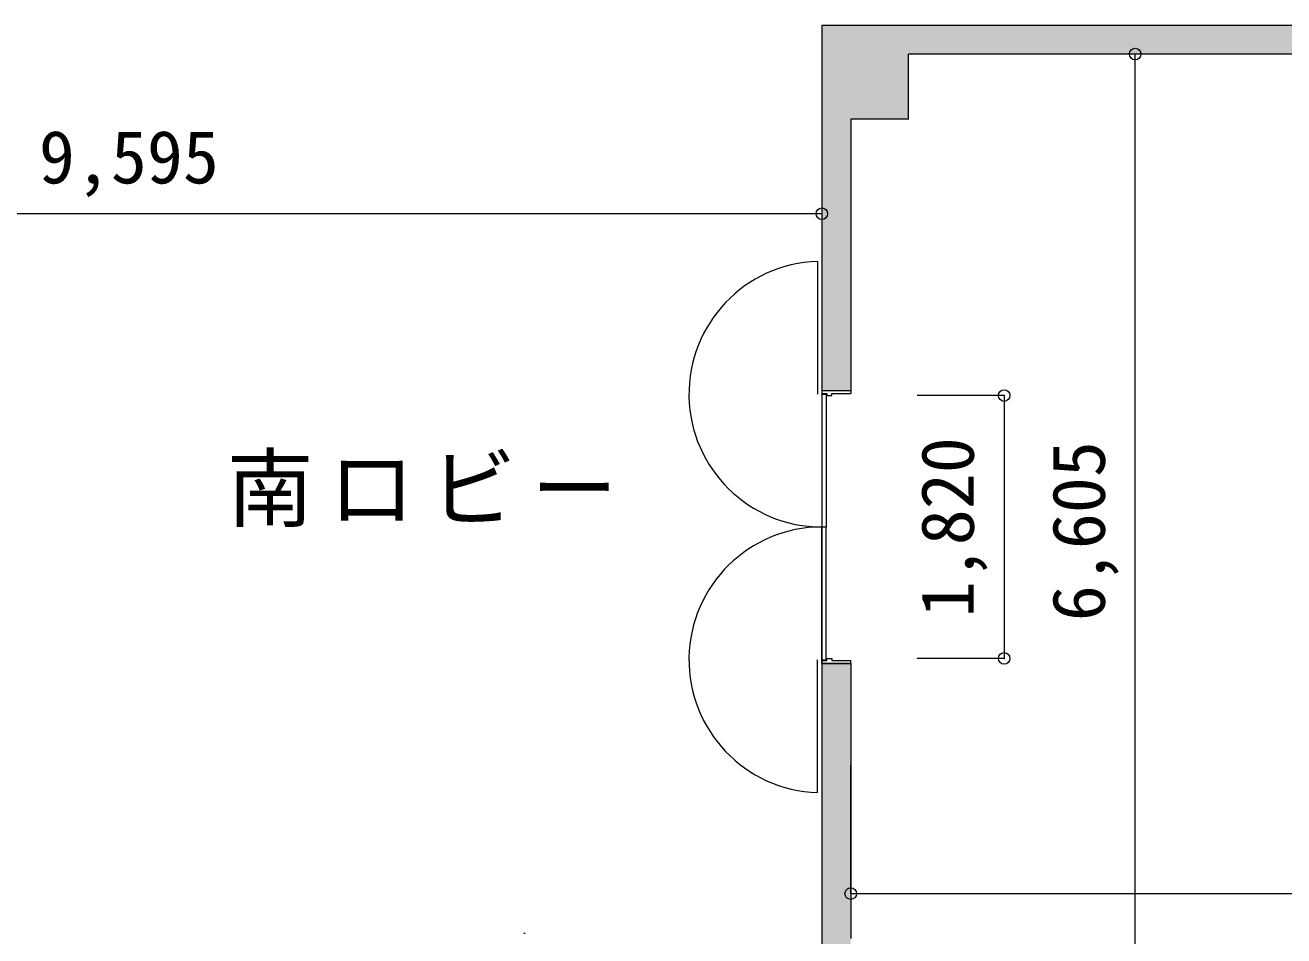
# Model space of a CAD drawing. Units: millimetres, scale not verified. Extents: x -41541 to 40812, y -111456 to -40681.
# Drawn here: x -32814 to -24096, y -98548 to -92241 of the extents above; entities that cross this region are included whole.
import ezdxf
from ezdxf.enums import TextEntityAlignment as Align

# ---------------------------------------------------------------- set-up
doc = ezdxf.new("R2010")
doc.units = ezdxf.units.MM
doc.header["$LTSCALE"] = 200
doc.header["$PDMODE"] = 32
doc.header["$PDSIZE"] = 80
for name, color, linetype, lineweight in [('0-1_躯体', 7, 'Continuous', 9), ('0-2_建具', 7, 'Continuous', 9), ('0-6_寸法', 4, 'Continuous', 5)]:
    doc.layers.add(name, color=color, linetype=linetype, lineweight=lineweight)
doc.layers.add('0-4_室名', color=7, linetype='Continuous')
doc.styles.add('ＭＳ ゴシック', font='')
doc.styles.add('ＭＳ Ｐゴシック', font='')
doc.styles.get('ＭＳ ゴシック').set_extended_font_data('MS Gothic')
doc.styles.get('ＭＳ Ｐゴシック').set_extended_font_data('MS PGothic')

msp = doc.modelspace()

# ---------------------------------------------------------------- linework, layer by layer
at = {"layer": '0-1_躯体'}
for p, q in [((-27296.1, -92241.2), (-27296.1, -99246.2)), ((-27296.1, -92241.2), (-19216.1, -92241.2)), ((-26696.1, -92891.2), (-26696.1, -92441.2)), ((-20916.1, -92441.2), (-26696.1, -92441.2)), ((-27096.1, -92891.2), (-27096.1, -94771.2)), ((-26696.1, -92891.2), (-27096.1, -92891.2)), ((-27296.1, -94771.2), (-27096.1, -94771.2)), ((-27096.1, -96661.2), (-27296.1, -96661.2)), ((-27096.1, -96661.2), (-27096.1, -98566.2))]:
    msp.add_line(p, q, dxfattribs=at)
at = {"layer": '0-1_躯体', "color": 9}
for points in [[(-27296.1, -92241.2), (-27296.1, -92891.2), (-26696.1, -92241.2), (-26696.1, -92891.2)], [(-19216.1, -92241.2), (-26696.1, -92241.2), (-19216.1, -92441.2), (-26696.1, -92441.2)], [(-27296.1, -94771.2), (-27096.1, -94771.2), (-27296.1, -92891.2), (-27096.1, -92891.2)], [(-27096.1, -96661.2), (-27296.1, -96661.2), (-27096.1, -99246.2), (-27296.1, -99246.2)]]:
    msp.add_solid(points, dxfattribs=at)
at = {"layer": '0-2_建具', "color": 4, "lineweight": 5}
for p, q in [((-27326.1, -93876.7), (-27326.1, -94796.2)), ((-27326.1, -93876.7), (-27326.1, -94796.2)), ((-27326.1, -97555.7), (-27326.1, -96636.2)), ((-27326.1, -97555.7), (-27326.1, -96636.2))]:
    msp.add_line(p, q, dxfattribs=at)
at = {"layer": '0-2_建具'}
for p, q in [((-27296.1, -94771.2), (-27296.1, -94791.2)), ((-27296.1, -94771.2), (-27296.1, -94791.2)), ((-27296.1, -94796.2), (-27266.1, -94796.2)), ((-27296.1, -94796.2), (-27296.1, -95716.2)), ((-27296.1, -94796.2), (-27266.1, -94796.2)), ((-27296.1, -94796.2), (-27296.1, -95716.2)), ((-27266.1, -94796.2), (-27266.1, -95716.2)), ((-27266.1, -94796.2), (-27266.1, -95716.2)), ((-27261.1, -94806.2), (-27226.1, -94806.2)), ((-27261.1, -94806.2), (-27226.1, -94806.2)), ((-27226.1, -94806.2), (-27226.1, -94791.2)), ((-27226.1, -94791.2), (-27096.1, -94791.2)), ((-27226.1, -94806.2), (-27226.1, -94791.2)), ((-27226.1, -94791.2), (-27096.1, -94791.2)), ((-27296.1, -96636.2), (-27296.1, -95716.2)), ((-27296.1, -95716.2), (-27266.1, -95716.2)), ((-27296.1, -95716.2), (-27266.1, -95716.2)), ((-27296.1, -95716.2), (-27266.1, -95716.2)), ((-27296.1, -96636.2), (-27296.1, -95716.2)), ((-27296.1, -95716.2), (-27266.1, -95716.2)), ((-27266.1, -96636.2), (-27266.1, -95716.2)), ((-27266.1, -96636.2), (-27266.1, -95716.2)), ((-27296.1, -96636.2), (-27266.1, -96636.2)), ((-27296.1, -96636.2), (-27266.1, -96636.2)), ((-27296.1, -96661.2), (-27296.1, -96641.2)), ((-27296.1, -96661.2), (-27296.1, -96641.2)), ((-27261.1, -96626.2), (-27226.1, -96626.2)), ((-27261.1, -96626.2), (-27226.1, -96626.2)), ((-27226.1, -96626.2), (-27226.1, -96641.2)), ((-27226.1, -96626.2), (-27226.1, -96641.2)), ((-27226.1, -96641.2), (-27096.1, -96641.2)), ((-27226.1, -96641.2), (-27096.1, -96641.2))]:
    msp.add_line(p, q, dxfattribs=at)
for points in [[(-27296.1, -94771.2), (-27096.1, -94771.2), (-27096.1, -94791.2)], [(-27296.1, -94771.2), (-27096.1, -94771.2), (-27096.1, -94791.2)], [(-27296.1, -94791.2), (-27261.1, -94791.2), (-27261.1, -94806.2)], [(-27296.1, -94791.2), (-27261.1, -94791.2), (-27261.1, -94806.2)], [(-27296.1, -96641.2), (-27261.1, -96641.2), (-27261.1, -96626.2)], [(-27296.1, -96641.2), (-27261.1, -96641.2), (-27261.1, -96626.2)], [(-27296.1, -96661.2), (-27096.1, -96661.2), (-27096.1, -96641.2)], [(-27296.1, -96661.2), (-27096.1, -96661.2), (-27096.1, -96641.2)]]:
    msp.add_lwpolyline(points, dxfattribs=at)
at = {"layer": '0-2_建具', "color": 4, "lineweight": 5}
for centre, start, end in [((-27296.1, -94796.2), 91.86867, 270), ((-27296.1, -94796.2), 91.86867, 270), ((-27296.1, -96636.2), 90, 268.13133), ((-27296.1, -96636.2), 90, 268.13133)]:
    msp.add_arc(centre, 920, start, end, dxfattribs=at)
at = {"layer": '0-6_寸法'}
for p, q in [((-25125.4, -99046.2), (-25125.4, -92441.2)), ((-27296.1, -93546.9), (-36891.1, -93546.9)), ((-26033.2, -94806.2), (-26635.9, -94806.2)), ((-26033.2, -94806.2), (-26033.2, -96626.2)), ((-26033.2, -96626.2), (-26635.9, -96626.2)), ((-27096.1, -98255.3), (-27096.1, -97365.4)), ((-27096.1, -98255.3), (-8121.1, -98255.3)), ((-29350.7, -98531.2), (-29359, -98531.2))]:
    msp.add_line(p, q, dxfattribs=at)
for p in [(-25125.4, -92441.2), (-27296.1, -93546.9), (-26033.2, -94806.2), (-26033.2, -96626.2), (-27096.1, -98255.3)]:
    msp.add_point(p, dxfattribs=at)

# ---------------------------------------------------------------- texts
at = {"layer": '0-4_室名', "insert": (-31416.1, -95716.2), "char_height": 439.9, "attachment_point": 7, "style": 'ＭＳ Ｐゴシック'}
msp.add_mtext('\\T1.17;南ロビー', dxfattribs=at)
at = {"layer": '0-6_寸法', "style": 'ＭＳ ゴシック'}
msp.add_text('9,595', height=366.6, dxfattribs=at).set_placement((-32718.6, -93446.9), align=Align.BOTTOM_LEFT)
for s, p in [('1,820', (-26133.2, -96341.2)), ('6,605', (-25225.4, -96368.7))]:
    msp.add_text(s, height=366.6, rotation=90, dxfattribs=at).set_placement(p, align=Align.BOTTOM_LEFT)

doc.saveas('drawing.dxf')
